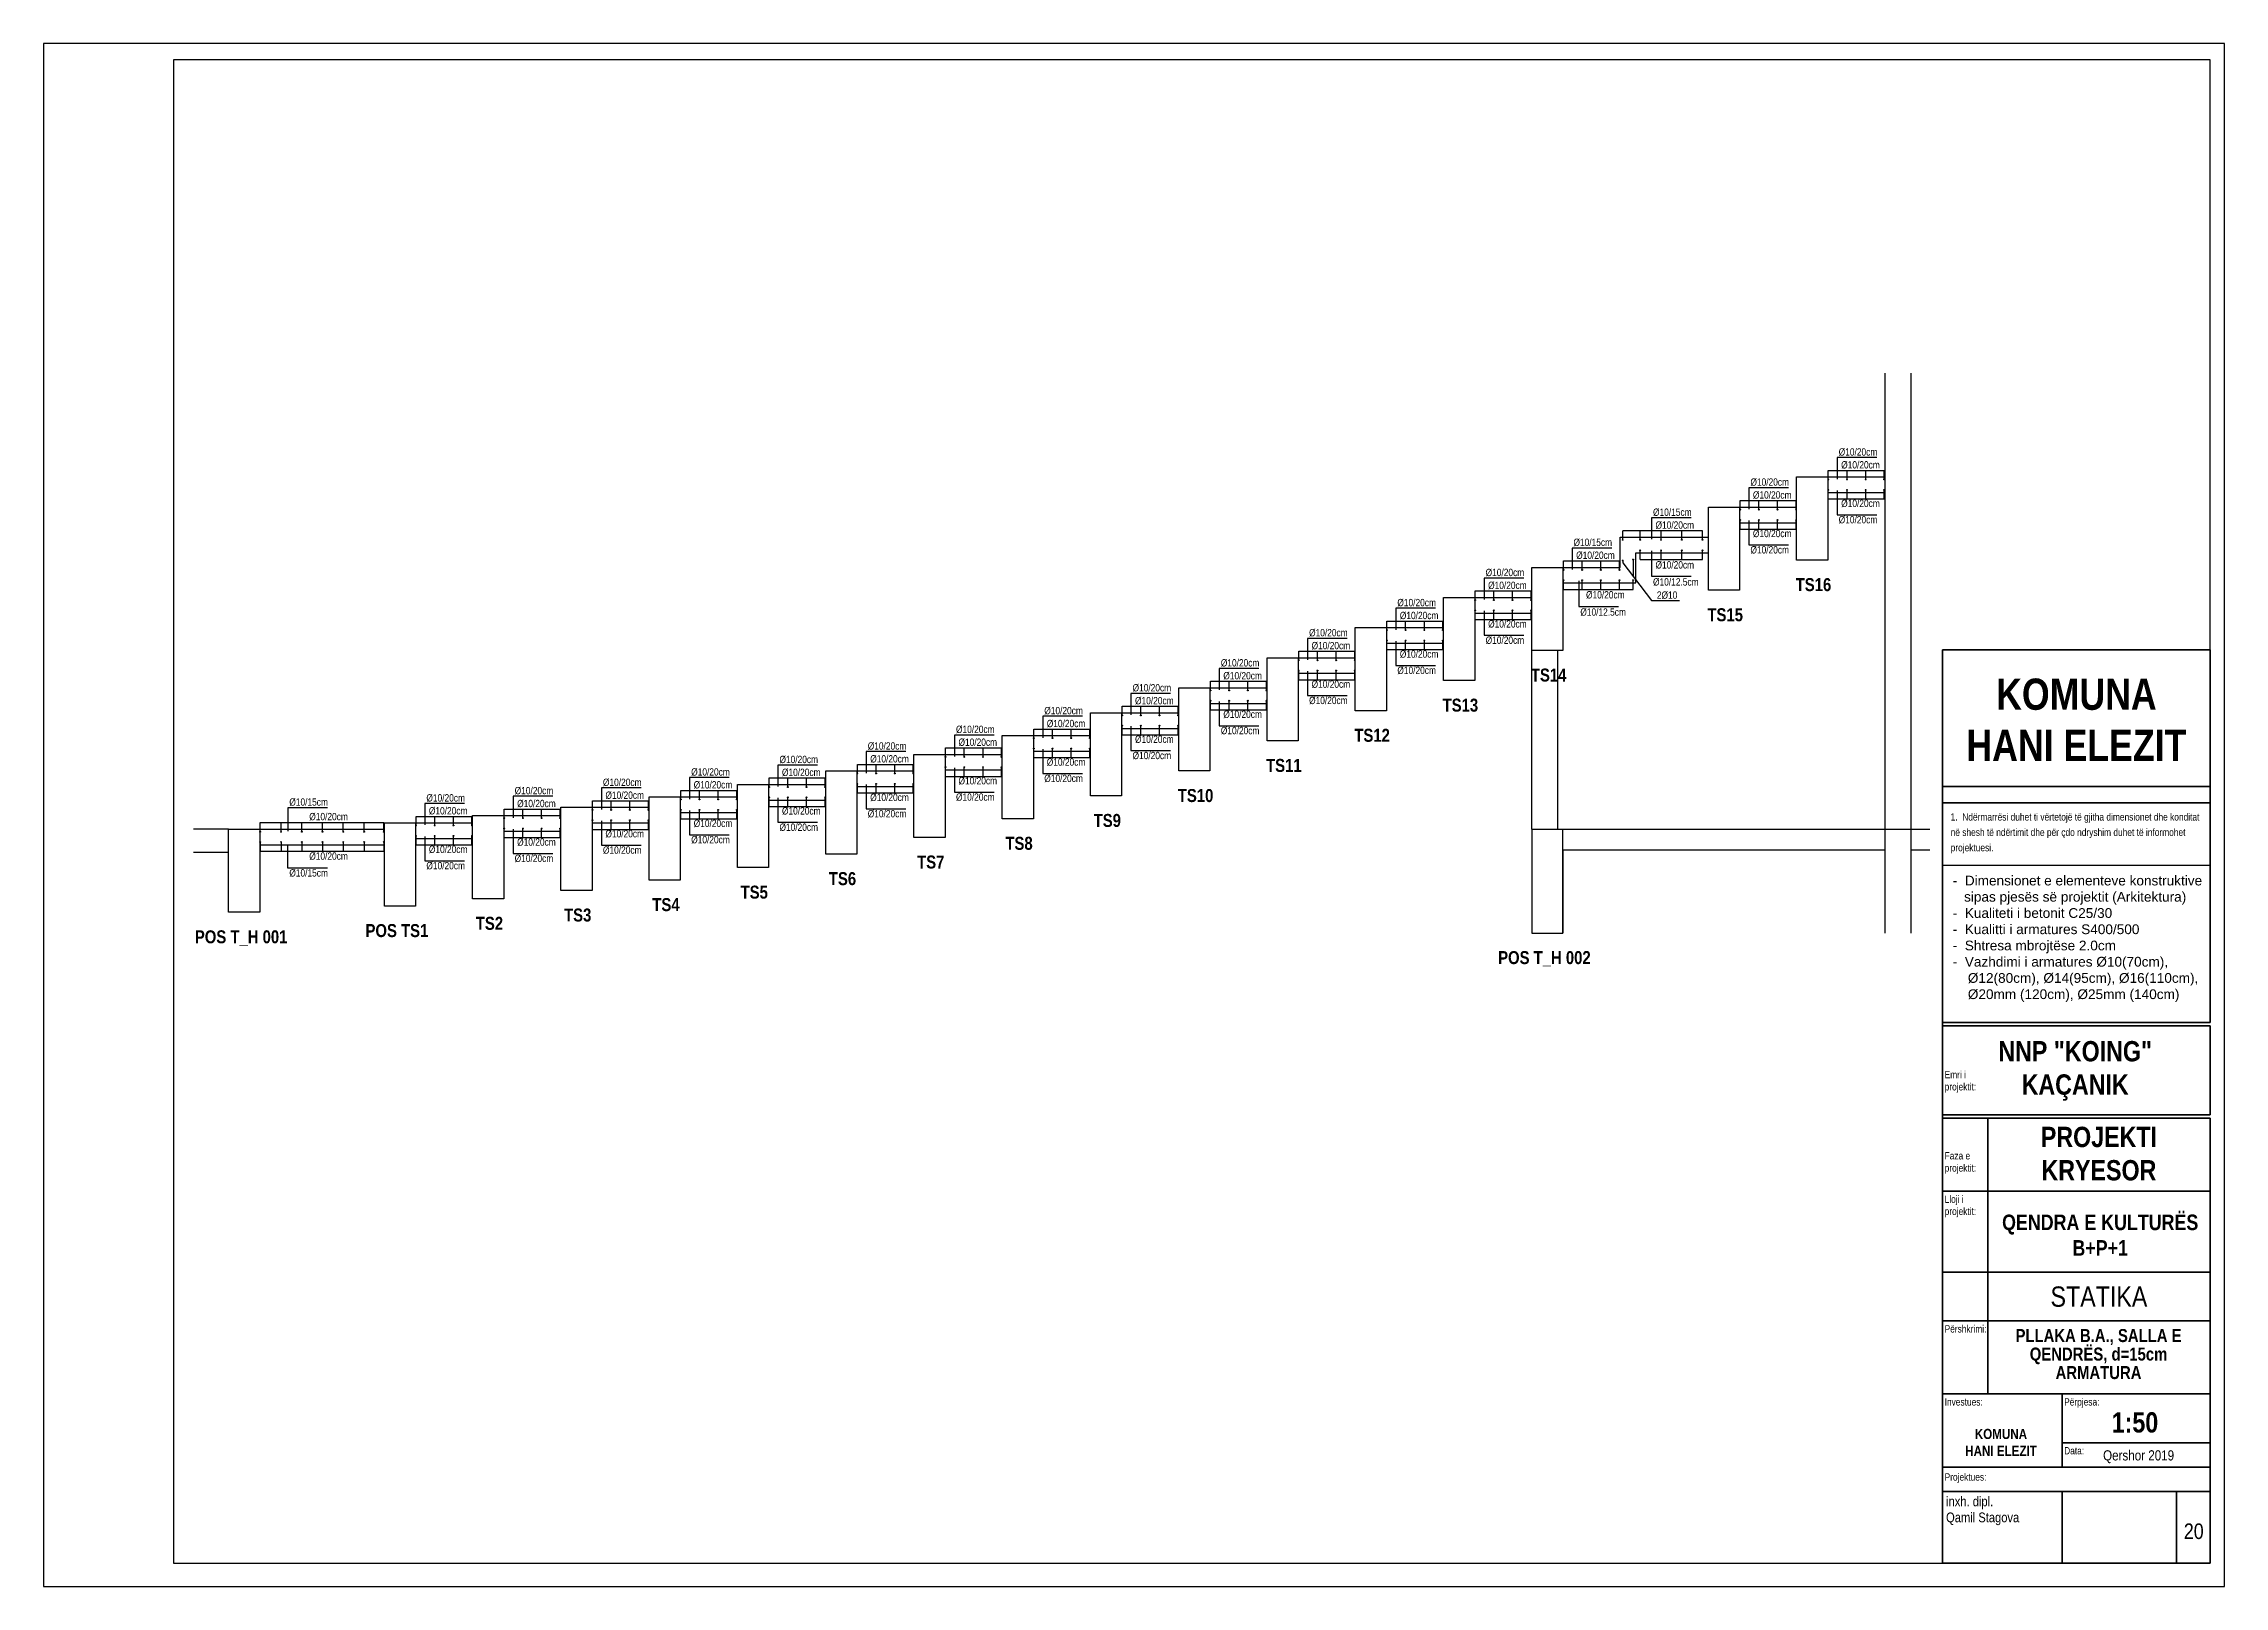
# Model space of a CAD drawing. Header units: inches. Extents: x 60 to 2160, y -371 to 1114.
import ezdxf

# ---------------------------------------------------------------- set-up
doc = ezdxf.new("R2010")
doc.units = ezdxf.units.IN
doc.layers.add('0_Pen_No__1', color=7, linetype='Continuous', lineweight=35)
doc.layers.add('TEKSTI_Pen_No__201', color=7, linetype='Continuous', lineweight=18)
doc.styles.add('GENERATED_STYLE_1', font='ARIAL.TTF')
doc.styles.add('GENERATED_STYLE_3', font='ARIALN.TTF')
doc.styles.add('GENERATED_STYLE_4', font='ARIALNB.TTF')

msp = doc.modelspace()

# ---------------------------------------------------------------- linework, layer by layer
for p, q in [((2159.6, 1114.3), (59.6, 1114.3)), ((59.6, 1114.3), (59.6, -370.7)), ((2159.6, -370.7), (2159.6, 1114.3)), ((2145.8, 1098.7), (184.6, 1098.7)), ((184.6, 1098.7), (184.6, -348.2)), ((2145.8, 530.8), (2145.8, 1098.7)), ((1832.7, 797.2), (1832.7, 258.2)), ((1857.7, 797.2), (1857.7, 258.2)), ((1824.9, 715.8), (1786.7, 715.8)), ((1786.7, 715.8), (1786.7, 695.2)), ((1747.7, 697.2), (1777.7, 697.2)), ((1747.7, 617.2), (1747.7, 697.2)), ((1777.7, 697.2), (1777.7, 617.2)), ((1777.7, 697.2), (1832.7, 697.2)), ((1778.2, 694.7), (1778.2, 703.5)), ((1778.2, 703.5), (1832.1, 703.5)), ((1796.2, 694.7), (1796.2, 703.5)), ((1814.2, 694.7), (1814.2, 703.5)), ((1832.1, 694.7), (1832.1, 703.5)), ((1693.2, 665.7), (1693.2, 674.5)), ((1693.2, 674.5), (1747.1, 674.5)), ((1739.9, 686.8), (1701.7, 686.8)), ((1701.7, 686.8), (1701.7, 666.2)), ((1711.2, 665.7), (1711.2, 674.5)), ((1729.2, 665.7), (1729.2, 674.5)), ((1747.1, 665.7), (1747.1, 674.5)), ((1777.7, 682.2), (1832.7, 682.2)), ((1778.2, 676), (1778.2, 684.8)), ((1778.2, 676), (1832.1, 676)), ((1786.7, 684.2), (1786.7, 660.8)), ((1796.2, 676), (1796.2, 684.8)), ((1814.2, 676), (1814.2, 684.8)), ((1832.1, 676), (1832.1, 684.8)), ((1646.1, 657.8), (1608, 657.8)), ((1608, 657.8), (1608, 637.2)), ((1662.7, 668.2), (1692.7, 668.2)), ((1662.7, 588.2), (1662.7, 668.2)), ((1692.7, 668.2), (1692.7, 588.2)), ((1692.7, 668.2), (1747.7, 668.2)), ((1692.7, 653.2), (1747.7, 653.2)), ((1693.2, 647), (1693.2, 655.8)), ((1701.7, 655.2), (1701.7, 631.8)), ((1711.2, 647), (1711.2, 655.8)), ((1729.2, 647), (1729.2, 655.8)), ((1747.1, 647), (1747.1, 655.8)), ((1786.7, 660.8), (1824.9, 660.8)), ((1577.7, 639.2), (1607.7, 639.2)), ((1577.7, 610.2), (1577.7, 639.2)), ((1580.2, 636.7), (1580.2, 645.5)), ((1657.1, 645.5), (1580.2, 645.5)), ((1597.1, 636.7), (1597.1, 645.5)), ((1607.7, 639.2), (1662.7, 639.2)), ((1617.1, 636.7), (1617.1, 645.5)), ((1637.1, 636.7), (1637.1, 645.5)), ((1657.1, 636.7), (1657.1, 645.5)), ((1693.2, 647), (1747.1, 647)), ((1701.7, 631.8), (1739.9, 631.8)), ((1492.7, 610.2), (1522.7, 610.2)), ((1492.7, 530.2), (1492.7, 610.2)), ((1522.7, 610.2), (1522.7, 530.2)), ((1522.7, 610.2), (1577.7, 610.2)), ((1523.2, 607.7), (1523.2, 616.5)), ((1523.2, 616.5), (1577.1, 616.5)), ((1569.6, 628.8), (1531.4, 628.8)), ((1531.4, 628.8), (1531.4, 608.2)), ((1541.2, 607.7), (1541.2, 616.5)), ((1559.2, 607.7), (1559.2, 616.5)), ((1577.1, 607.7), (1577.1, 616.5)), ((1580.2, 616.7), (1580.2, 614.4)), ((1580.2, 614.4), (1608, 578.3)), ((1590.2, 617.8), (1590.2, 601.5)), ((1592.7, 624.2), (1662.7, 624.2)), ((1592.7, 595.2), (1592.7, 624.2)), ((1597.1, 617.8), (1597.1, 626.6)), ((1597.1, 617.8), (1657.1, 617.8)), ((1608, 626.2), (1608, 601.6)), ((1617.1, 617.8), (1617.1, 626.6)), ((1637.1, 617.8), (1637.1, 626.6)), ((1657.1, 617.8), (1657.1, 626.6)), ((1777.7, 617.2), (1747.7, 617.2)), ((1484.9, 599.8), (1446.7, 599.8)), ((1446.7, 599.8), (1446.7, 579.2)), ((1522.7, 595.2), (1592.7, 595.2)), ((1523.2, 589), (1523.2, 597.8)), ((1523.2, 589), (1590.2, 589)), ((1538, 597.2), (1538, 572.6)), ((1541.2, 589), (1541.2, 597.8)), ((1559.2, 589), (1559.2, 597.8)), ((1577.1, 589), (1577.1, 597.8)), ((1590.2, 589), (1590.2, 597.8)), ((1608, 601.6), (1646.1, 601.6)), ((1692.7, 588.2), (1662.7, 588.2)), ((1399.9, 570.8), (1361.7, 570.8)), ((1361.7, 570.8), (1361.7, 550.2)), ((1407.7, 581.2), (1437.7, 581.2)), ((1407.7, 501.2), (1407.7, 581.2)), ((1437.7, 581.2), (1437.7, 501.2)), ((1437.7, 581.2), (1492.7, 581.2)), ((1438.2, 578.7), (1438.2, 587.5)), ((1438.2, 587.5), (1492.1, 587.5)), ((1438.2, 560), (1438.2, 568.8)), ((1446.7, 568.2), (1446.7, 544.8)), ((1456.2, 578.7), (1456.2, 587.5)), ((1456.2, 560), (1456.2, 568.8)), ((1474.2, 578.7), (1474.2, 587.5)), ((1474.2, 560), (1474.2, 568.8)), ((1492.1, 578.7), (1492.1, 587.5)), ((1492.1, 560), (1492.1, 568.8)), ((1538, 572.6), (1576.1, 572.6)), ((1608, 578.3), (1634.9, 578.3)), ((1322.7, 552.2), (1352.7, 552.2)), ((1322.7, 472.2), (1322.7, 552.2)), ((1352.7, 552.2), (1352.7, 472.2)), ((1352.7, 552.2), (1407.7, 552.2)), ((1353.2, 549.7), (1353.2, 558.5)), ((1353.2, 558.5), (1407.1, 558.5)), ((1371.2, 549.7), (1371.2, 558.5)), ((1389.2, 549.7), (1389.2, 558.5)), ((1407.1, 549.7), (1407.1, 558.5)), ((1437.7, 566.2), (1492.7, 566.2)), ((1438.2, 560), (1492.1, 560)), ((1268.2, 520.7), (1268.2, 529.5)), ((1268.2, 529.5), (1322.1, 529.5)), ((1314.9, 541.8), (1276.7, 541.8)), ((1276.7, 541.8), (1276.7, 521.2)), ((1286.2, 520.7), (1286.2, 529.5)), ((1304.2, 520.7), (1304.2, 529.5)), ((1322.1, 520.7), (1322.1, 529.5)), ((1352.7, 537.2), (1407.7, 537.2)), ((1353.2, 531), (1353.2, 539.8)), ((1353.2, 531), (1407.1, 531)), ((1361.7, 539.2), (1361.7, 515.8)), ((1371.2, 531), (1371.2, 539.8)), ((1389.2, 531), (1389.2, 539.8)), ((1407.1, 531), (1407.1, 539.8)), ((1446.7, 544.8), (1484.9, 544.8)), ((1522.7, 530.2), (1492.7, 530.2)), ((1492.7, 358.2), (1492.7, 530.2)), ((1517.7, 358.2), (1517.7, 530.2)), ((1229.9, 512.8), (1191.7, 512.8)), ((1191.7, 512.8), (1191.7, 492.2)), ((1237.7, 523.2), (1267.7, 523.2)), ((1237.7, 443.2), (1237.7, 523.2)), ((1267.7, 523.2), (1267.7, 443.2)), ((1267.7, 523.2), (1322.7, 523.2)), ((1267.7, 508.2), (1322.7, 508.2)), ((1268.2, 502), (1268.2, 510.8)), ((1276.7, 510.2), (1276.7, 486.8)), ((1286.2, 502), (1286.2, 510.8)), ((1304.2, 502), (1304.2, 510.8)), ((1322.1, 502), (1322.1, 510.8)), ((1361.7, 515.8), (1399.9, 515.8)), ((1144.9, 488.8), (1106.7, 488.8)), ((1106.7, 488.8), (1106.7, 468.2)), ((1152.7, 494.2), (1182.7, 494.2)), ((1152.7, 414.2), (1152.7, 494.2)), ((1182.7, 494.2), (1182.7, 414.2)), ((1182.7, 494.2), (1237.7, 494.2)), ((1183.2, 491.7), (1183.2, 500.5)), ((1183.2, 500.5), (1237.1, 500.5)), ((1201.2, 491.7), (1201.2, 500.5)), ((1219.2, 491.7), (1219.2, 500.5)), ((1237.1, 491.7), (1237.1, 500.5)), ((1268.2, 502), (1322.1, 502)), ((1276.7, 486.8), (1314.9, 486.8)), ((1437.7, 501.2), (1407.7, 501.2)), ((1059.9, 466.8), (1021.7, 466.8)), ((1021.7, 466.8), (1021.7, 446.2)), ((1067.7, 470.2), (1097.7, 470.2)), ((1067.7, 390.2), (1067.7, 470.2)), ((1097.7, 470.2), (1097.7, 390.2)), ((1097.7, 470.2), (1152.7, 470.2)), ((1098.2, 467.7), (1098.2, 476.5)), ((1098.2, 476.5), (1152.1, 476.5)), ((1116.2, 467.7), (1116.2, 476.5)), ((1134.2, 467.7), (1134.2, 476.5)), ((1152.1, 467.7), (1152.1, 476.5)), ((1182.7, 479.2), (1237.7, 479.2)), ((1183.2, 473), (1183.2, 481.8)), ((1183.2, 473), (1237.1, 473)), ((1191.7, 481.2), (1191.7, 457.8)), ((1201.2, 473), (1201.2, 481.8)), ((1219.2, 473), (1219.2, 481.8)), ((1237.1, 473), (1237.1, 481.8)), ((1352.7, 472.2), (1322.7, 472.2)), ((974.9, 448.8), (936.7, 448.8)), ((936.7, 448.8), (936.7, 428.2)), ((982.7, 448.2), (1012.7, 448.2)), ((982.7, 368.2), (982.7, 448.2)), ((1012.7, 448.2), (1012.7, 368.2)), ((1012.7, 448.2), (1067.7, 448.2)), ((1013.2, 445.7), (1013.2, 454.5)), ((1013.2, 454.5), (1067.1, 454.5)), ((1031.2, 445.7), (1031.2, 454.5)), ((1049.2, 445.7), (1049.2, 454.5)), ((1067.1, 445.7), (1067.1, 454.5)), ((1097.7, 455.2), (1152.7, 455.2)), ((1098.2, 449), (1098.2, 457.8)), ((1098.2, 449), (1152.1, 449)), ((1106.7, 457.2), (1106.7, 433.8)), ((1116.2, 449), (1116.2, 457.8)), ((1134.2, 449), (1134.2, 457.8)), ((1152.1, 449), (1152.1, 457.8)), ((1191.7, 457.8), (1229.9, 457.8)), ((1267.7, 443.2), (1237.7, 443.2)), ((843.2, 411.7), (843.2, 420.5)), ((843.2, 420.5), (897.1, 420.5)), ((889.9, 432.8), (851.7, 432.8)), ((851.7, 432.8), (851.7, 412.2)), ((861.2, 411.7), (861.2, 420.5)), ((879.2, 411.7), (879.2, 420.5)), ((897.1, 411.7), (897.1, 420.5)), ((897.7, 430.2), (927.7, 430.2)), ((897.7, 350.2), (897.7, 430.2)), ((927.7, 430.2), (927.7, 350.2)), ((927.7, 430.2), (982.7, 430.2)), ((928.2, 427.7), (928.2, 436.5)), ((928.2, 436.5), (982.1, 436.5)), ((946.2, 427.7), (946.2, 436.5)), ((964.2, 427.7), (964.2, 436.5)), ((982.1, 427.7), (982.1, 436.5)), ((1012.7, 433.2), (1067.7, 433.2)), ((1013.2, 427), (1013.2, 435.8)), ((1013.2, 427), (1067.1, 427)), ((1021.7, 435.2), (1021.7, 411.8)), ((1031.2, 427), (1031.2, 435.8)), ((1049.2, 427), (1049.2, 435.8)), ((1067.1, 427), (1067.1, 435.8)), ((1106.7, 433.8), (1144.9, 433.8)), ((719.9, 407.8), (681.7, 407.8)), ((681.7, 407.8), (681.7, 387.2)), ((727.7, 401.2), (757.7, 401.2)), ((727.7, 321.2), (727.7, 401.2)), ((757.7, 401.2), (757.7, 321.2)), ((757.7, 401.2), (812.7, 401.2)), ((758.2, 398.7), (758.2, 407.5)), ((758.2, 407.5), (812.1, 407.5)), ((804.9, 419.8), (766.7, 419.8)), ((766.7, 419.8), (766.7, 399.2)), ((776.2, 398.7), (776.2, 407.5)), ((794.2, 398.7), (794.2, 407.5)), ((812.1, 398.7), (812.1, 407.5)), ((812.7, 414.2), (842.7, 414.2)), ((812.7, 334.2), (812.7, 414.2)), ((842.7, 414.2), (842.7, 334.2)), ((842.7, 414.2), (897.7, 414.2)), ((842.7, 399.2), (897.7, 399.2)), ((843.2, 393), (843.2, 401.8)), ((851.7, 401.2), (851.7, 377.8)), ((861.2, 393), (861.2, 401.8)), ((879.2, 393), (879.2, 401.8)), ((897.1, 393), (897.1, 401.8)), ((927.7, 415.2), (982.7, 415.2)), ((928.2, 409), (928.2, 417.8)), ((928.2, 409), (982.1, 409)), ((936.7, 417.2), (936.7, 393.8)), ((946.2, 409), (946.2, 417.8)), ((964.2, 409), (964.2, 417.8)), ((982.1, 409), (982.1, 417.8)), ((1021.7, 411.8), (1059.9, 411.8)), ((1182.7, 414.2), (1152.7, 414.2)), ((332.9, 378.8), (294.7, 378.8)), ((294.7, 378.8), (294.7, 356.2)), ((464.9, 382.8), (426.7, 382.8)), ((426.7, 382.8), (426.7, 362.2)), ((549.9, 389.8), (511.7, 389.8)), ((511.7, 389.8), (511.7, 369.2)), ((557.7, 379.2), (587.7, 379.2)), ((557.7, 299.2), (557.7, 379.2)), ((587.7, 379.2), (587.7, 299.2)), ((587.7, 379.2), (642.7, 379.2)), ((588.2, 376.7), (588.2, 385.5)), ((588.2, 385.5), (642.1, 385.5)), ((634.9, 397.8), (596.7, 397.8)), ((596.7, 397.8), (596.7, 377.2)), ((606.2, 376.7), (606.2, 385.5)), ((624.2, 376.7), (624.2, 385.5)), ((642.1, 376.7), (642.1, 385.5)), ((642.7, 389.2), (672.7, 389.2)), ((642.7, 309.2), (642.7, 389.2)), ((672.7, 389.2), (672.7, 309.2)), ((672.7, 389.2), (727.7, 389.2)), ((673.2, 386.7), (673.2, 395.5)), ((673.2, 395.5), (727.1, 395.5)), ((691.2, 386.7), (691.2, 395.5)), ((709.2, 386.7), (709.2, 395.5)), ((727.1, 386.7), (727.1, 395.5)), ((757.7, 386.2), (812.7, 386.2)), ((758.2, 380), (758.2, 388.8)), ((758.2, 380), (812.1, 380)), ((766.7, 388.2), (766.7, 364.8)), ((776.2, 380), (776.2, 388.8)), ((794.2, 380), (794.2, 388.8)), ((812.1, 380), (812.1, 388.8)), ((843.2, 393), (897.1, 393)), ((936.7, 393.8), (974.9, 393.8)), ((1097.7, 390.2), (1067.7, 390.2)), ((237.7, 358.2), (204, 358.2)), ((237.7, 358.2), (267.7, 358.2)), ((237.7, 278.2), (237.7, 358.2)), ((267.7, 358.2), (267.7, 278.2)), ((267.7, 358.2), (387.7, 358.2)), ((268.2, 364.5), (387.1, 364.5)), ((268.2, 355.7), (268.2, 364.5)), ((288.2, 355.7), (288.2, 364.5)), ((308.2, 355.7), (308.2, 364.5)), ((328.2, 355.7), (328.2, 364.5)), ((348.2, 355.7), (348.2, 364.5)), ((368.2, 355.7), (368.2, 364.5)), ((387.1, 355.7), (387.1, 364.5)), ((387.7, 364.2), (417.7, 364.2)), ((387.7, 284.2), (387.7, 364.2)), ((417.7, 364.2), (417.7, 284.2)), ((417.7, 364.2), (472.7, 364.2)), ((418.2, 361.7), (418.2, 370.5)), ((418.2, 370.5), (472.1, 370.5)), ((436.2, 361.7), (436.2, 370.5)), ((454.2, 361.7), (454.2, 370.5)), ((472.1, 361.7), (472.1, 370.5)), ((472.7, 371.2), (502.7, 371.2)), ((472.7, 291.2), (472.7, 371.2)), ((502.7, 371.2), (502.7, 291.2)), ((502.7, 371.2), (557.7, 371.2)), ((503.2, 368.7), (503.2, 377.5)), ((503.2, 377.5), (557.1, 377.5)), ((503.2, 350), (503.2, 358.8)), ((511.7, 358.2), (511.7, 334.8)), ((521.2, 368.7), (521.2, 377.5)), ((521.2, 350), (521.2, 358.8)), ((539.2, 368.7), (539.2, 377.5)), ((539.2, 350), (539.2, 358.8)), ((557.1, 368.7), (557.1, 377.5)), ((557.1, 350), (557.1, 358.8)), ((587.7, 364.2), (642.7, 364.2)), ((588.2, 358), (588.2, 366.8)), ((588.2, 358), (642.1, 358)), ((596.7, 366.2), (596.7, 342.8)), ((606.2, 358), (606.2, 366.8)), ((624.2, 358), (624.2, 366.8)), ((642.1, 358), (642.1, 366.8)), ((672.7, 374.2), (727.7, 374.2)), ((673.2, 368), (673.2, 376.8)), ((673.2, 368), (727.1, 368)), ((681.7, 376.2), (681.7, 352.8)), ((691.2, 368), (691.2, 376.8)), ((709.2, 368), (709.2, 376.8)), ((727.1, 368), (727.1, 376.8)), ((766.7, 364.8), (804.9, 364.8)), ((851.7, 377.8), (889.9, 377.8)), ((1012.7, 368.2), (982.7, 368.2)), ((1492.7, 358.2), (1876, 358.2)), ((1492.7, 358.2), (1492.7, 258.2)), ((1522.7, 258.2), (1522.7, 358.2)), ((267.7, 343.2), (387.7, 343.2)), ((268.2, 345.8), (268.2, 337)), ((268.2, 337), (387.1, 337)), ((288.2, 345.8), (288.2, 337)), ((294.7, 320.5), (294.7, 343.2)), ((308.2, 345.8), (308.2, 337)), ((328.2, 345.8), (328.2, 337)), ((348.2, 345.8), (348.2, 337)), ((368.2, 345.8), (368.2, 337)), ((387.1, 345.8), (387.1, 337)), ((417.7, 349.2), (472.7, 349.2)), ((418.2, 343), (418.2, 351.8)), ((418.2, 343), (472.1, 343)), ((426.7, 351.2), (426.7, 327.8)), ((436.2, 343), (436.2, 351.8)), ((454.2, 343), (454.2, 351.8)), ((472.1, 343), (472.1, 351.8)), ((502.7, 356.2), (557.7, 356.2)), ((503.2, 350), (557.1, 350)), ((596.7, 342.8), (634.9, 342.8)), ((681.7, 352.8), (719.9, 352.8)), ((927.7, 350.2), (897.7, 350.2)), ((1522.7, 338.2), (1522.7, 258.2)), ((1522.7, 338.2), (1832.7, 338.2)), ((1857.7, 338.2), (1876, 338.2)), ((237.7, 335.7), (204, 335.7)), ((332.9, 320.5), (294.7, 320.5)), ((426.7, 327.8), (464.9, 327.8)), ((511.7, 334.8), (549.9, 334.8)), ((757.7, 321.2), (727.7, 321.2)), ((842.7, 334.2), (812.7, 334.2)), ((1888.2, 323.5), (2145.8, 323.5)), ((587.7, 299.2), (557.7, 299.2)), ((672.7, 309.2), (642.7, 309.2)), ((267.7, 278.2), (237.7, 278.2)), ((417.7, 284.2), (387.7, 284.2)), ((502.7, 291.2), (472.7, 291.2)), ((1492.7, 258.2), (1522.7, 258.2)), ((184.6, -348.2), (1888.2, -348.2)), ((59.6, -370.7), (2159.6, -370.7))]:
    msp.add_line(p, q)
for centre in [(1778.2, 694.7), (1796.2, 694.7), (1814.2, 694.7), (1832.1, 694.7), (1778.2, 684.8), (1796.2, 684.8), (1814.2, 684.8), (1832.1, 684.8), (1693.2, 665.7), (1693.2, 655.8), (1711.2, 665.7), (1711.2, 655.8), (1729.2, 665.7), (1729.2, 655.8), (1747.1, 665.7), (1747.1, 655.8), (1580.2, 636.7), (1597.1, 636.7), (1617.1, 636.7), (1637.1, 636.7), (1657.1, 636.7), (1580.2, 616.7), (1590.2, 617.8), (1597.1, 626.6), (1617.1, 626.6), (1637.1, 626.6), (1657.1, 626.6), (1523.2, 607.7), (1523.2, 597.8), (1541.2, 607.7), (1541.2, 597.8), (1559.2, 607.7), (1559.2, 597.8), (1577.1, 607.7), (1577.1, 597.8), (1590.2, 597.8), (1438.2, 578.7), (1438.2, 568.8), (1456.2, 578.7), (1456.2, 568.8), (1474.2, 578.7), (1474.2, 568.8), (1492.1, 578.7), (1492.1, 568.8), (1353.2, 549.7), (1371.2, 549.7), (1389.2, 549.7), (1407.1, 549.7), (1353.2, 539.8), (1371.2, 539.8), (1389.2, 539.8), (1407.1, 539.8), (1268.2, 520.7), (1268.2, 510.8), (1286.2, 520.7), (1286.2, 510.8), (1304.2, 520.7), (1304.2, 510.8), (1322.1, 520.7), (1322.1, 510.8), (1183.2, 491.7), (1201.2, 491.7), (1219.2, 491.7), (1237.1, 491.7), (1098.2, 467.7), (1116.2, 467.7), (1134.2, 467.7), (1152.1, 467.7), (1183.2, 481.8), (1201.2, 481.8), (1219.2, 481.8), (1237.1, 481.8), (1013.2, 445.7), (1031.2, 445.7), (1049.2, 445.7), (1067.1, 445.7), (1098.2, 457.8), (1116.2, 457.8), (1134.2, 457.8), (1152.1, 457.8), (928.2, 427.7), (946.2, 427.7), (964.2, 427.7), (982.1, 427.7), (1013.2, 435.8), (1031.2, 435.8), (1049.2, 435.8), (1067.1, 435.8), (758.2, 398.7), (776.2, 398.7), (794.2, 398.7), (812.1, 398.7), (843.2, 411.7), (843.2, 401.8), (861.2, 411.7), (861.2, 401.8), (879.2, 411.7), (879.2, 401.8), (897.1, 411.7), (897.1, 401.8), (928.2, 417.8), (946.2, 417.8), (964.2, 417.8), (982.1, 417.8), (673.2, 386.7), (691.2, 386.7), (709.2, 386.7), (727.1, 386.7), (758.2, 388.8), (776.2, 388.8), (794.2, 388.8), (812.1, 388.8), (418.2, 361.7), (436.2, 361.7), (454.2, 361.7), (472.1, 361.7), (503.2, 368.7), (503.2, 358.8), (521.2, 368.7), (521.2, 358.8), (539.2, 368.7), (539.2, 358.8), (557.1, 368.7), (557.1, 358.8), (588.2, 376.7), (588.2, 366.8), (606.2, 376.7), (606.2, 366.8), (624.2, 376.7), (624.2, 366.8), (642.1, 376.7), (642.1, 366.8), (673.2, 376.8), (691.2, 376.8), (709.2, 376.8), (727.1, 376.8), (268.2, 355.7), (268.2, 345.8), (288.2, 355.7), (288.2, 345.8), (308.2, 355.7), (308.2, 345.8), (328.2, 355.7), (328.2, 345.8), (348.2, 355.7), (348.2, 345.8), (368.2, 355.7), (368.2, 345.8), (387.1, 355.7), (387.1, 345.8), (418.2, 351.8), (436.2, 351.8), (454.2, 351.8), (472.1, 351.8)]:
    msp.add_circle(centre, 0.405)
at = {"layer": '0_Pen_No__1', "linetype": 'Continuous'}
for p, q in [((1888.2, 172.1), (1888.2, 530.8)), ((1888.2, 530.8), (2145.8, 530.8)), ((2145.8, 530.8), (2145.8, 172.1)), ((1888.2, 399.1), (2145.8, 399.1)), ((1888.2, 383.5), (2145.8, 383.5)), ((1888.2, -348.2), (1888.2, 199.9)), ((1888.2, 172.1), (2145.8, 172.1)), ((1888.2, 169), (2145.8, 169)), ((2145.8, 169), (2145.8, 83.2)), ((1888.2, 83.2), (2145.8, 83.2)), ((1888.2, 80.1), (2145.8, 80.1)), ((1888.2, 80.1), (2145.8, 80.1)), ((1931.8, -185.5), (1931.8, 80.1)), ((2145.8, 80.1), (2145.8, -348.2)), ((1888.2, 9.8), (2145.8, 9.8)), ((1888.2, -68.3), (2145.8, -68.3)), ((1888.2, -115.2), (2145.8, -115.2)), ((1888.2, -185.5), (2145.8, -185.5)), ((2003.3, -255.8), (2003.3, -185.5)), ((2003.3, -232.4), (2145.8, -232.4)), ((1888.2, -255.8), (2145.8, -255.8)), ((1888.2, -279.3), (2145.8, -279.3)), ((2003.3, -279.3), (2003.3, -348.2)), ((2113.4, -348.2), (2113.4, -279.3)), ((1888.2, -348.2), (2145.8, -348.2))]:
    msp.add_line(p, q, dxfattribs=at)

# ---------------------------------------------------------------- texts
for s, insert, char_height, attachment_point, style in [('\\A1;Ø10/20cm ', (1788.2, 724.8), 7.031, 1, 'GENERATED_STYLE_3'), ('\\A1;Ø10/20cm ', (1703.2, 695.8), 7.031, 1, 'GENERATED_STYLE_3'), ('\\A1;Ø10/20cm ', (1790.6, 712.4), 7.031, 1, 'GENERATED_STYLE_3'), ('\\A1;Ø10/20cm ', (1705.6, 683.4), 7.031, 1, 'GENERATED_STYLE_3'), ('\\A1;Ø10/20cm ', (1790.6, 675.3), 7.031, 1, 'GENERATED_STYLE_3'), ('\\A1;Ø10/15cm ', (1609.4, 666.8), 7.031, 1, 'GENERATED_STYLE_3'), ('\\A1;Ø10/20cm ', (1611.8, 654.4), 7.031, 1, 'GENERATED_STYLE_3'), ('\\A1;Ø10/20cm ', (1788.2, 659.6), 7.031, 1, 'GENERATED_STYLE_3'), ('\\A1;Ø10/15cm ', (1532.8, 637.8), 7.031, 1, 'GENERATED_STYLE_3'), ('\\A1;Ø10/20cm ', (1703.2, 630.6), 7.031, 1, 'GENERATED_STYLE_3'), ('\\A1;Ø10/20cm ', (1705.6, 646.3), 7.031, 1, 'GENERATED_STYLE_3'), ('\\A1;Ø10/20cm ', (1448.2, 608.8), 7.031, 1, 'GENERATED_STYLE_3'), ('\\A1;Ø10/20cm ', (1535.4, 625.4), 7.031, 1, 'GENERATED_STYLE_3'), ('\\A1;Ø10/20cm ', (1611.8, 616.1), 7.031, 1, 'GENERATED_STYLE_3'), ('\\A1;Ø10/20cm ', (1450.6, 596.4), 7.031, 1, 'GENERATED_STYLE_3'), ('\\A1;Ø10/12.5cm ', (1609.4, 599.7), 7.031, 1, 'GENERATED_STYLE_3'), ('\\A1;Ø10/20cm ', (1363.2, 579.8), 7.031, 1, 'GENERATED_STYLE_3'), ('\\A1;Ø10/20cm ', (1365.6, 567.4), 7.031, 1, 'GENERATED_STYLE_3'), ('\\A1;Ø10/12.5cm ', (1539.4, 570.7), 7.031, 1, 'GENERATED_STYLE_3'), ('\\A1;Ø10/20cm ', (1544.9, 587.3), 7.031, 1, 'GENERATED_STYLE_3'), ('\\A1;2Ø10 ', (1613.1, 587), 7.03, 1, 'GENERATED_STYLE_3'), ('\\A1;Ø10/20cm ', (1278.2, 550.8), 7.031, 1, 'GENERATED_STYLE_3'), ('\\A1;Ø10/20cm ', (1450.6, 559.3), 7.031, 1, 'GENERATED_STYLE_3'), ('\\A1;Ø10/20cm ', (1280.6, 538.4), 7.031, 1, 'GENERATED_STYLE_3'), ('\\A1;Ø10/20cm ', (1365.6, 530.3), 7.031, 1, 'GENERATED_STYLE_3'), ('\\A1;Ø10/20cm ', (1448.2, 543.6), 7.031, 1, 'GENERATED_STYLE_3'), ('\\A1;Ø10/20cm ', (1193.2, 521.8), 7.031, 1, 'GENERATED_STYLE_3'), ('\\A1;Ø10/20cm ', (1195.6, 509.4), 7.031, 1, 'GENERATED_STYLE_3'), ('\\A1;Ø10/20cm ', (1363.2, 514.6), 7.031, 1, 'GENERATED_STYLE_3'), ('\\A1;Ø10/20cm ', (1108.2, 497.8), 7.031, 1, 'GENERATED_STYLE_3'), ('\\A1;Ø10/20cm ', (1110.6, 485.4), 7.031, 1, 'GENERATED_STYLE_3'), ('\\A1;Ø10/20cm ', (1278.2, 485.6), 7.031, 1, 'GENERATED_STYLE_3'), ('\\A1;Ø10/20cm ', (1280.6, 501.3), 7.031, 1, 'GENERATED_STYLE_3'), ('\\A1;Ø10/20cm ', (1023.2, 475.8), 7.031, 1, 'GENERATED_STYLE_3'), ('\\A1;Ø10/20cm ', (1025.6, 463.4), 7.031, 1, 'GENERATED_STYLE_3'), ('\\A1;Ø10/20cm ', (1195.6, 472.3), 7.031, 1, 'GENERATED_STYLE_3'), ('\\A1;Ø10/20cm ', (853.2, 441.8), 7.031, 1, 'GENERATED_STYLE_3'), ('\\A1;Ø10/20cm ', (938.2, 457.8), 7.031, 1, 'GENERATED_STYLE_3'), ('\\A1;Ø10/20cm ', (940.6, 445.4), 7.031, 1, 'GENERATED_STYLE_3'), ('\\A1;Ø10/20cm ', (1110.6, 448.3), 7.031, 1, 'GENERATED_STYLE_3'), ('\\A1;Ø10/20cm ', (1193.2, 456.6), 7.031, 1, 'GENERATED_STYLE_3'), ('\\A1;Ø10/20cm ', (768.2, 428.8), 7.031, 1, 'GENERATED_STYLE_3'), ('\\A1;Ø10/20cm ', (855.6, 429.4), 7.031, 1, 'GENERATED_STYLE_3'), ('\\A1;Ø10/20cm ', (1025.6, 426.3), 7.031, 1, 'GENERATED_STYLE_3'), ('\\A1;Ø10/20cm ', (1108.2, 432.6), 7.031, 1, 'GENERATED_STYLE_3'), ('\\A1;Ø10/20cm ', (513.2, 398.8), 7.031, 1, 'GENERATED_STYLE_3'), ('\\A1;Ø10/20cm ', (598.2, 406.8), 7.031, 1, 'GENERATED_STYLE_3'), ('\\A1;Ø10/20cm ', (683.2, 416.8), 7.031, 1, 'GENERATED_STYLE_3'), ('\\A1;Ø10/20cm ', (685.6, 404.4), 7.031, 1, 'GENERATED_STYLE_3'), ('\\A1;Ø10/20cm ', (770.6, 416.4), 7.031, 1, 'GENERATED_STYLE_3'), ('\\A1;Ø10/20cm ', (940.6, 408.3), 7.031, 1, 'GENERATED_STYLE_3'), ('\\A1;Ø10/20cm ', (1023.2, 410.6), 7.031, 1, 'GENERATED_STYLE_3'), ('\\A1;Ø10/15cm ', (296.2, 387.8), 7.031, 1, 'GENERATED_STYLE_3'), ('\\A1;Ø10/20cm ', (428.2, 391.8), 7.031, 1, 'GENERATED_STYLE_3'), ('\\A1;Ø10/20cm ', (430.6, 379.4), 7.031, 1, 'GENERATED_STYLE_3'), ('\\A1;Ø10/20cm ', (515.6, 386.4), 7.031, 1, 'GENERATED_STYLE_3'), ('\\A1;Ø10/20cm ', (600.6, 394.4), 7.031, 1, 'GENERATED_STYLE_3'), ('\\A1;Ø10/20cm ', (770.6, 379.3), 7.031, 1, 'GENERATED_STYLE_3'), ('\\A1;Ø10/20cm ', (855.6, 392.3), 7.031, 1, 'GENERATED_STYLE_3'), ('\\A1;Ø10/20cm ', (938.2, 392.6), 7.031, 1, 'GENERATED_STYLE_3'), ('\\A1;Ø10/20cm ', (315.4, 373.8), 7.031, 1, 'GENERATED_STYLE_3'), ('\\A1;Ø10/20cm ', (600.6, 357.3), 7.031, 1, 'GENERATED_STYLE_3'), ('\\A1;Ø10/20cm ', (685.6, 367.3), 7.031, 1, 'GENERATED_STYLE_3'), ('\\A1;Ø10/20cm ', (768.2, 363.6), 7.031, 1, 'GENERATED_STYLE_3'), ('\\A1;Ø10/20cm ', (853.2, 376.6), 7.031, 1, 'GENERATED_STYLE_3'), ('\\A1;Ø10/20cm ', (315.4, 335.8), 7.031, 1, 'GENERATED_STYLE_3'), ('\\A1;Ø10/20cm ', (430.6, 342.3), 7.031, 1, 'GENERATED_STYLE_3'), ('\\A1;Ø10/20cm ', (515.6, 349.3), 7.031, 1, 'GENERATED_STYLE_3'), ('\\A1;Ø10/20cm ', (598.2, 341.6), 7.031, 1, 'GENERATED_STYLE_3'), ('\\A1;Ø10/20cm ', (683.2, 351.6), 7.031, 1, 'GENERATED_STYLE_3'), ('\\A1;Ø10/15cm ', (296.2, 319.6), 7.031, 1, 'GENERATED_STYLE_3'), ('\\A1;Ø10/20cm ', (428.2, 326.6), 7.031, 1, 'GENERATED_STYLE_3'), ('\\A1;Ø10/20cm ', (513.2, 333.6), 7.031, 1, 'GENERATED_STYLE_3'), ('\\A1;STATIKA', (2038.8, -82), 19.531, 2, 'GENERATED_STYLE_3'), ('\\A1;Përshkrimi:', (1890.2, -119.3), 7.031, 1, 'GENERATED_STYLE_3'), ('\\A1;Investues:', (1890.2, -189.6), 7.031, 1, 'GENERATED_STYLE_3'), ('\\A1;Përpjesa:', (2005.3, -189.6), 7.031, 1, 'GENERATED_STYLE_3'), ('\\A1;1:50', (2073.5, -203.1), 19.53, 2, 'GENERATED_STYLE_4'), ('\\A1;\\pi-24.727;KOMUNA \\P\\pi-33.963;HANI ELEZIT', (1944, -219.1), 9.766, 1, 'GENERATED_STYLE_4'), ('\\A1;Data: ', (2005.3, -236.6), 7.03, 1, 'GENERATED_STYLE_3'), ('\\A1;Qershor 2019', (2077, -239.7), 9.766, 2, 'GENERATED_STYLE_3'), ('\\A1;Projektues: ', (1890.2, -261.9), 7.031, 1, 'GENERATED_STYLE_3'), ('\\A1;20', (2130.1, -310.1), 15, 2, 'GENERATED_STYLE_3')]:
    msp.add_mtext(s, dxfattribs=dict(at, insert=insert, char_height=char_height, attachment_point=attachment_point, style=style))
for s, insert, char_height, width, attachment_point, line_spacing_factor, style in [('\\A1;TS16', (1763.9, 599.8), 12.5, 214.051, 2, 0.8554, 'GENERATED_STYLE_4'), ('\\A1;TS15', (1678.9, 570.8), 12.5, 214.051, 2, 0.8554, 'GENERATED_STYLE_4'), ('\\A1;TS14', (1508.9, 512.8), 12.5, 214.051, 2, 0.8554, 'GENERATED_STYLE_4'), ('\\A1;TS13', (1423.9, 483.8), 12.5, 214.051, 2, 0.8554, 'GENERATED_STYLE_4'), ('\\A1;KOMUNA HANI ELEZIT', (2017.1, 503.1), 30, 214.051, 2, 0.984903, 'GENERATED_STYLE_4'), ('\\A1;TS12', (1338.9, 454.8), 12.5, 214.051, 2, 0.8554, 'GENERATED_STYLE_4'), ('\\A1;TS11', (1253.9, 425.8), 12.5, 214.051, 2, 0.8554, 'GENERATED_STYLE_4'), ('\\A1;TS10', (1168.9, 396.8), 12.5, 214.051, 2, 0.8554, 'GENERATED_STYLE_4'), ('\\A1;TS9', (1083.9, 372.8), 12.5, 214.051, 2, 0.8554, 'GENERATED_STYLE_4'), ('\\A1;1.  Ndërmarrësi duhet ti vërtetojë të gjitha dimensionet dhe konditat në shesh të ndërtimit dhe për çdo ndryshim duhet të informohet projektuesi. ', (1896, 373.5), 7.0313, 245.916, 1, 1.261061, 'GENERATED_STYLE_3'), ('\\A1;TS8', (998.9, 350.8), 12.5, 214.051, 2, 0.8554, 'GENERATED_STYLE_4'), ('\\A1;TS6', (828.9, 316.8), 12.5, 214.051, 2, 0.8554, 'GENERATED_STYLE_4'), ('\\A1;TS7', (913.9, 332.8), 12.5, 214.051, 2, 0.8554, 'GENERATED_STYLE_4'), ('\\A1;TS5', (743.9, 303.8), 12.5, 214.051, 2, 0.8554, 'GENERATED_STYLE_4'), ('\\A1;TS2', (488.9, 273.8), 12.5, 214.051, 2, 0.8554, 'GENERATED_STYLE_4'), ('\\A1;TS3', (573.9, 281.8), 12.5, 214.051, 2, 0.8554, 'GENERATED_STYLE_4'), ('\\A1;TS4', (658.9, 291.8), 12.5, 214.051, 2, 0.8554, 'GENERATED_STYLE_4'), ('\\A1;POS T_H 001', (249.8, 260.8), 12.5, 214.051, 2, 0.8554, 'GENERATED_STYLE_4'), ('\\A1;POS TS1', (399.8, 266.8), 12.5, 214.051, 2, 0.8554, 'GENERATED_STYLE_4'), ('\\A1;POS T_H 002', (1504.8, 240.8), 12.5, 214.051, 2, 0.8554, 'GENERATED_STYLE_4'), ('\\A1;NNP "KOING"\\PKAÇANIK', (2015.9, 154.2), 19.531, 214.051, 2, 0.984903, 'GENERATED_STYLE_4'), ('\\A1;Emri i\\Pprojektit:', (1890.2, 125.4), 7.03, 67.539, 1, 0.996607, 'GENERATED_STYLE_3'), ('\\A1;PROJEKTI KRYESOR', (2038.8, 71.7), 19.531, 214.051, 2, 0.984903, 'GENERATED_STYLE_4'), ('\\A1;Faza e \\Pprojektit:', (1890.2, 47.3), 7.031, 67.539, 1, 0.996607, 'GENERATED_STYLE_3'), ('\\A1;Lloji i \\Pprojektit:', (1890.2, 5.5), 7.031, 67.539, 1, 0.996607, 'GENERATED_STYLE_3'), ('\\A1;QENDRA E KULTURËS\\PB+P+1', (2040, -12.8), 15, 214.051, 2, 0.984903, 'GENERATED_STYLE_4'), ('\\A1;PLLAKA B.A., SALLA E QENDRËS, d=15cm\\PARMATURA', (2038.4, -123), 12.5, 214.051, 2, 0.8554, 'GENERATED_STYLE_4'), ('\\A1;inxh. dipl. \\PQamil Stagova', (1891.6, -284.2), 9.375, 167.016, 1, 0.98645, 'GENERATED_STYLE_3')]:
    msp.add_mtext(s, dxfattribs=dict(at, insert=insert, char_height=char_height, width=width, attachment_point=attachment_point, line_spacing_factor=line_spacing_factor, style=style))
at = {"layer": 'TEKSTI_Pen_No__201', "linetype": 'Continuous', "insert": (1898, 313.4), "char_height": 9.375, "attachment_point": 1, "style": 'GENERATED_STYLE_1'}
msp.add_mtext('-  Dimensionet e elementeve konstruktive\\P   sipas pjesës së projektit (Arkitektura)\\P-  Kualiteti i betonit C25/30\\P-  Kualitti i armatures S400/500\\P-  Shtresa mbrojtëse 2.0cm\\P-  Vazhdimi i armatures Ø10(70cm), \\P    Ø12(80cm), Ø14(95cm), Ø16(110cm),\\P    Ø20mm (120cm), Ø25mm (140cm)    ', dxfattribs=at)

doc.saveas('drawing.dxf')
